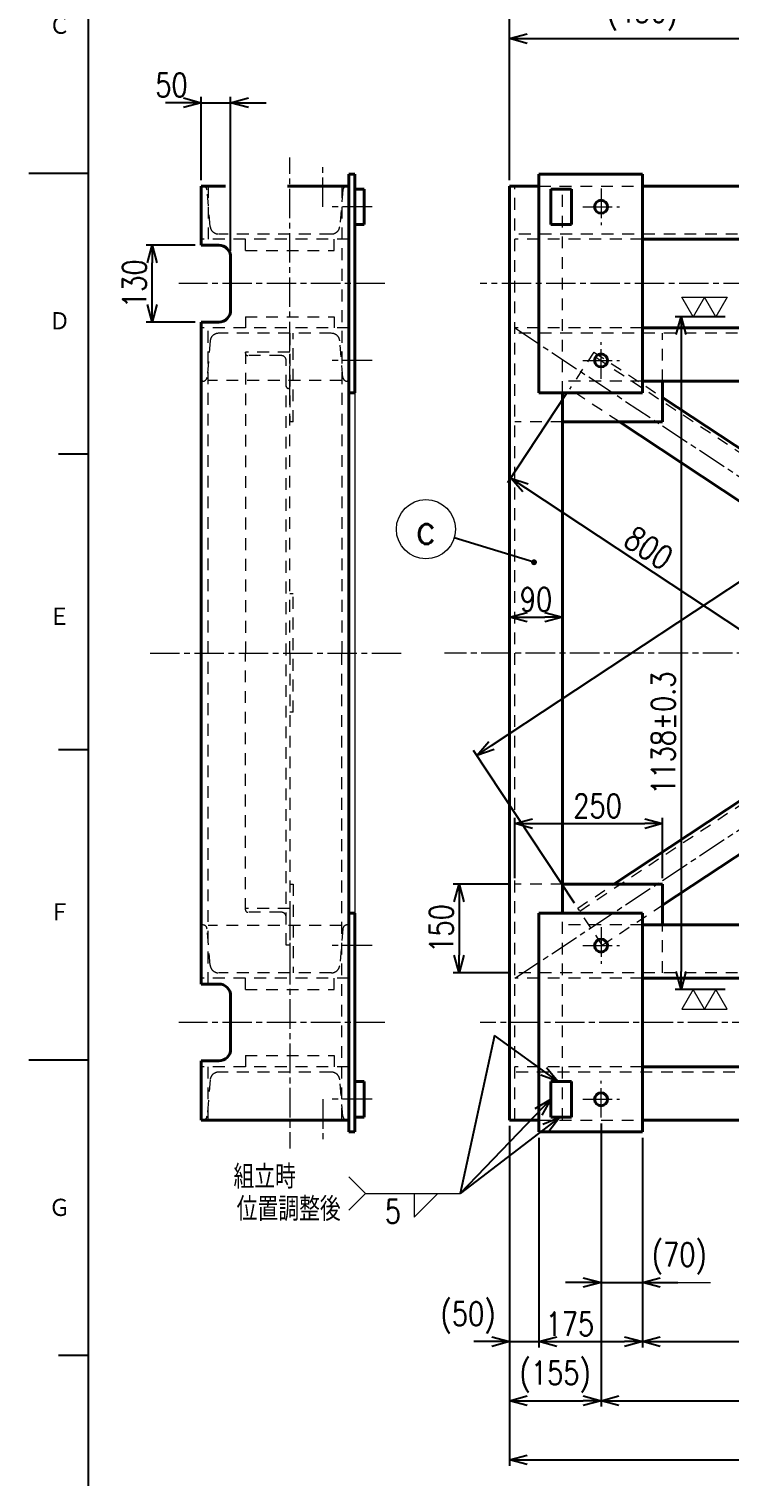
# Model space of a CAD drawing. Header units: millimetres. Extents: x 0 to 8410, y 0 to 5940.
# Drawn here: x 150 to 1335, y 2266 to 4714 of the extents above; entities that cross this region are included whole.
import ezdxf
from ezdxf.enums import TextEntityAlignment as Align

# ---------------------------------------------------------------- set-up
doc = ezdxf.new("R2010")
doc.units = ezdxf.units.MM
doc.header["$LTSCALE"] = 10
doc.linetypes.add('GEN7A', pattern=[7.5, 5, -0.75, 1, -0.75])
doc.linetypes.add('HIDDEN2', pattern=[3.5, 2, -1.5])
doc.layers.get('0').update_dxf_attribs({"lineweight": 20})
doc.layers.get('DEFPOINTS').update_dxf_attribs({"color": 253})
for name, color, linetype, lineweight in [('2', 5, 'Continuous', 40), ('3A', 6, 'HIDDEN2', 20), ('4', 3, 'Continuous', 13), ('5', 3, 'Continuous', 13), ('6', 7, 'Continuous', 50), ('7A', 4, 'GEN7A', 13), ('8', 1, 'Continuous', 13)]:
    doc.layers.add(name, color=color, linetype=linetype, lineweight=lineweight)
doc.layers.add('RAHM2', color=1, linetype='Continuous')
doc.styles.add('DIMENSION', font='romans.shx', dxfattribs={"width": 0.8, "bigfont": 'extfont2.shx'})
doc.styles.get("Standard").update_dxf_attribs({"font": 'romans.shx', "width": 0.8, "bigfont": 'extfont2.shx'})
doc.dimstyles.new('GEN-ISO$0', dxfattribs={"dimscale": 10, "dimtxt": 4, "dimasz": 3, "dimexe": 1, "dimexo": 1, "dimgap": 1, "dimtad": 3, "dimrnd": 0.01, "dimdsep": 46, "dimtxsty": 'Standard', "dimblk": 'OPEN30', "dimcen": 0, "dimclrt": 7, "dimazin": 2, "dimtp": 0.1, "dimtm": 0.1, "dimtfac": 0.6, "dimtmove": 2, "dimatfit": 3, "dimldrblk": 'OPEN30', "dimfxl": 1, "dimarcsym": 0})
doc.dimstyles.new('GEN-ISO$7', dxfattribs={"dimscale": 10, "dimtxt": 4, "dimasz": 3, "dimexe": 1, "dimexo": 1, "dimgap": 1, "dimtad": 3, "dimrnd": 0.01, "dimdsep": 46, "dimtxsty": 'Standard', "dimblk": 'OPEN30', "dimcen": 0, "dimclrt": 7, "dimazin": 2, "dimtp": 0.1, "dimtm": 0.1, "dimtfac": 0.6, "dimtmove": 2, "dimatfit": 3, "dimldrblk": 'OPEN30', "dimfxl": 1, "dimarcsym": 0})

# ---------------------------------------------------------------- blocks, each defined once
blk = doc.blocks.new('1A1ブヒン')
at = {"layer": 'RAHM2', "color": 5, "linetype": 'Continuous'}
for p, q in [((25, 579), (25, 15)), ((15, 447), (25, 447)), ((20, 399.5), (25, 399.5)), ((20, 349.5), (25, 349.5)), ((15, 297), (25, 297)), ((20, 247), (25, 247))]:
    blk.add_line(p, q, dxfattribs=at)
for s, p in [('Ｃ', (18.36, 470.24)), ('Ｄ', (18.36, 420.24)), ('Ｅ', (18.36, 370.24)), ('Ｆ', (18.36, 320.24)), ('Ｇ', (18.36, 270.24))]:
    blk.add_text(s, height=3.31, dxfattribs=at).set_placement(p)
at = {"layer": 'RAHM2', "color": 5, "linetype": 'Continuous', "width": 0.7}
for tag, p in [('HEADER3', (35, 566.01)), ('HEADER4', (54.75, 566)), ('HEADER15', (74.49, 566)), ('HEADER16', (94.43, 566))]:
    blk.add_attdef(tag, text='', height=6, dxfattribs=at).set_placement(p, align=Align.MIDDLE)
at = {"layer": 'RAHM2', "color": 7, "linetype": 'Continuous'}
blk.add_attdef('HEADER5', text='', height=2.5, dxfattribs=at).set_placement((63.69, 559.1), align=Align.BOTTOM_RIGHT)
for tag, height, width, p in [('HEADER25', 3.2, 0.63, (772.91, 86.65)), ('HEADER24', 3.5, 0.8, (818.57, 86.49)), ('HEADER23', 3.33, 0.8, (797.4, 86.46)), ('HEADER22', 3.2, 0.63, (772.91, 79.65)), ('HEADER20', 3.33, 0.8, (797.4, 79.46)), ('HEADER21', 3.5, 0.8, (818.57, 79.49)), ('HEADER19', 3.2, 0.63, (772.91, 72.65)), ('HEADER17', 3.33, 0.8, (797.4, 72.46)), ('HEADER18', 3.5, 0.8, (818.57, 72.49)), ('HEADER11', 3.2, 0.63, (772.91, 65.65)), ('HEADER9', 3.33, 0.8, (797.4, 65.46)), ('HEADER10', 3.5, 0.8, (818.57, 65.49)), ('HEADER7', 3.31, 0.8, (590.63, 48.21)), ('HEADER1', 5, 0.9, (775.12, 45.15)), ('GEN-TITLE-SCA', 4, 0.85, (677.79, 40.85)), ('HEADER2', 6, 0.9, (774.89, 36.68)), ('HEADER14', 3.31, 0.8, (590.63, 36.29))]:
    blk.add_attdef(tag, text='', height=height, dxfattribs=dict(at, width=width)).set_placement(p, align=Align.MIDDLE)
for tag, p in [('HEADER27', (648.45, 41.09)), ('HEADER26', (663.07, 41.09))]:
    blk.add_attdef(tag, text='', height=4, dxfattribs=at).set_placement(p, align=Align.MIDDLE)
at = {"layer": 'RAHM2', "color": 7, "linetype": 'Continuous', "width": 0.7}
blk.add_attdef('GEN-TITLE-DAT', text='', height=3.5, dxfattribs=at).set_placement((700.02, 39.1), align=Align.CENTER)
at = {"layer": 'RAHM2', "color": 5, "linetype": 'Continuous'}
blk.add_attdef('HEADER6', text='', height=5.8, dxfattribs=at).set_placement((623.09, 17.9), align=Align.BOTTOM_RIGHT)
at = {"layer": 'RAHM2', "color": 5, "linetype": 'Continuous', "style": 'DIMENSION', "width": 1.2}
for tag, p in [('HEADER13', (629.56, 16.75)), ('HEADER12', (663.26, 16.72)), ('GEN-TITLE-DWG', (732.79, 16.74))]:
    blk.add_attdef(tag, text='', height=7.02, dxfattribs=at).set_placement(p, align=Align.BOTTOM_LEFT)
at = {"layer": 'RAHM2', "color": 5, "linetype": 'Continuous', "style": 'DIMENSION'}
blk.add_attdef('HEADER8', text='', height=7.02, dxfattribs=at).set_placement((824.55, 16.71), align=Align.BOTTOM_RIGHT)
blk = doc.blocks.new('_Open30')
at = {"color": 0, "linetype": 'ByBlock', "lineweight": -2}
for p, q in [((-1, 0.268), (0, 0)), ((0, 0), (-1, -0.268)), ((0, 0), (-1, 0))]:
    blk.add_line(p, q, dxfattribs=at)
blk = doc.blocks.new('*D70')
at = {"layer": '5', "color": 0, "lineweight": -2, "transparency": 16777216}
for p, q in [((963, 4457.9), (963, 4707.5)), ((1413, 4515.7), (1413, 4707.5)), ((993, 4697.5), (1383, 4697.5))]:
    blk.add_line(p, q, dxfattribs=at)
at = {"layer": 'DEFPOINTS', "color": 0, "transparency": 16777216}
for p in [(1413, 4697.5), (1413, 4505.7), (963, 4447.9)]:
    blk.add_point(p, dxfattribs=at)
at = {"layer": '5', "color": 0, "lineweight": -2, "transparency": 16777216, "xscale": 30, "yscale": 30, "zscale": 30, "rotation": 180}
blk.add_blockref('_Open30', (963, 4697.5), dxfattribs=at)
at = {"layer": '5', "color": 0, "lineweight": -2, "transparency": 16777216, "xscale": 30, "yscale": 30, "zscale": 30}
blk.add_blockref('_Open30', (1413, 4697.5), dxfattribs=at)
at = {"layer": '5', "color": 7, "transparency": 16777216, "insert": (1188, 4738), "char_height": 40, "attachment_point": 5}
blk.add_mtext('(450)', dxfattribs=at)
blk = doc.blocks.new('*D71')
at = {"layer": '5', "color": 0, "lineweight": -2, "transparency": 16777216}
for p, q in [((963, 4457.9), (963, 4977.5)), ((5978, 4457.9), (5978, 4977.5)), ((993, 4967.5), (5948, 4967.5))]:
    blk.add_line(p, q, dxfattribs=at)
at = {"layer": 'DEFPOINTS', "color": 0, "transparency": 16777216}
for p in [(5978, 4967.5), (963, 4447.9), (5978, 4447.9)]:
    blk.add_point(p, dxfattribs=at)
at = {"layer": '5', "color": 0, "lineweight": -2, "transparency": 16777216, "xscale": 30, "yscale": 30, "zscale": 30, "rotation": 180}
blk.add_blockref('_Open30', (963, 4967.5), dxfattribs=at)
at = {"layer": '5', "color": 0, "lineweight": -2, "transparency": 16777216, "xscale": 30, "yscale": 30, "zscale": 30}
blk.add_blockref('_Open30', (5978, 4967.5), dxfattribs=at)
at = {"layer": '5', "color": 7, "transparency": 16777216, "insert": (3470.5, 4997.5), "char_height": 40, "attachment_point": 5}
blk.add_mtext('5015', dxfattribs=at)
blk = doc.blocks.new('*D73')
at = {"layer": '5', "color": 0, "lineweight": -2, "transparency": 16777216}
for p, q in [((963, 4457.9), (963, 5077.5)), ((6028, 3837.9), (6028, 5077.5)), ((993, 5067.5), (5998, 5067.5))]:
    blk.add_line(p, q, dxfattribs=at)
at = {"layer": 'DEFPOINTS', "color": 0, "transparency": 16777216}
for p in [(6028, 5067.5), (963, 4447.9), (6028, 3827.9)]:
    blk.add_point(p, dxfattribs=at)
at = {"layer": '5', "color": 0, "lineweight": -2, "transparency": 16777216, "xscale": 30, "yscale": 30, "zscale": 30, "rotation": 180}
blk.add_blockref('_Open30', (963, 5067.5), dxfattribs=at)
at = {"layer": '5', "color": 0, "lineweight": -2, "transparency": 16777216, "xscale": 30, "yscale": 30, "zscale": 30}
blk.add_blockref('_Open30', (6028, 5067.5), dxfattribs=at)
at = {"layer": '5', "color": 7, "transparency": 16777216, "insert": (3495.5, 5097.5), "char_height": 40, "attachment_point": 5}
blk.add_mtext('5065', dxfattribs=at)
blk = doc.blocks.new('*D77')
at = {"layer": '5', "color": 0, "lineweight": -2, "transparency": 16777216}
for p, q in [((963, 2857.9), (963, 2283)), ((2635.5, 2758.8), (2635.5, 2283)), ((993, 2293), (2605.5, 2293))]:
    blk.add_line(p, q, dxfattribs=at)
at = {"layer": 'DEFPOINTS', "color": 0, "transparency": 16777216}
for p in [(963, 2867.9), (2635.5, 2768.8), (2635.5, 2293)]:
    blk.add_point(p, dxfattribs=at)
at = {"layer": '5', "color": 0, "lineweight": -2, "transparency": 16777216, "xscale": 30, "yscale": 30, "zscale": 30, "rotation": 180}
blk.add_blockref('_Open30', (963, 2293), dxfattribs=at)
at = {"layer": '5', "color": 0, "lineweight": -2, "transparency": 16777216, "xscale": 30, "yscale": 30, "zscale": 30}
blk.add_blockref('_Open30', (2635.5, 2293), dxfattribs=at)
at = {"layer": '5', "color": 7, "transparency": 16777216, "insert": (1799.3, 2333.5), "char_height": 40, "attachment_point": 5}
blk.add_mtext('(1672.5)', dxfattribs=at)
blk = doc.blocks.new('*D83')
at = {"layer": '5', "color": 0, "lineweight": -2, "transparency": 16777216}
for p, q in [((1118, 2861.9), (1118, 2383)), ((1708, 2861.9), (1708, 2383)), ((1148, 2393), (1678, 2393))]:
    blk.add_line(p, q, dxfattribs=at)
at = {"layer": 'DEFPOINTS', "color": 0, "transparency": 16777216}
for p in [(1118, 2871.9), (1708, 2871.9), (1708, 2393)]:
    blk.add_point(p, dxfattribs=at)
at = {"layer": '5', "color": 0, "lineweight": -2, "transparency": 16777216, "xscale": 30, "yscale": 30, "zscale": 30, "rotation": 180}
blk.add_blockref('_Open30', (1118, 2393), dxfattribs=at)
at = {"layer": '5', "color": 0, "lineweight": -2, "transparency": 16777216, "xscale": 30, "yscale": 30, "zscale": 30}
blk.add_blockref('_Open30', (1708, 2393), dxfattribs=at)
at = {"layer": '5', "color": 7, "transparency": 16777216, "insert": (1413, 2423), "char_height": 40, "attachment_point": 5}
blk.add_mtext('590', dxfattribs=at)
blk = doc.blocks.new('*D101')
at = {"layer": '5', "color": 0, "lineweight": -2, "transparency": 16777216}
for p, q in [((1013, 2837.9), (1013, 2483)), ((1188, 2837.9), (1188, 2483)), ((1043, 2493), (1158, 2493))]:
    blk.add_line(p, q, dxfattribs=at)
at = {"layer": 'DEFPOINTS', "color": 0, "transparency": 16777216}
for p in [(1013, 2847.9), (1188, 2847.9), (1188, 2493)]:
    blk.add_point(p, dxfattribs=at)
at = {"layer": '5', "color": 0, "lineweight": -2, "transparency": 16777216, "xscale": 30, "yscale": 30, "zscale": 30, "rotation": 180}
blk.add_blockref('_Open30', (1013, 2493), dxfattribs=at)
at = {"layer": '5', "color": 0, "lineweight": -2, "transparency": 16777216, "xscale": 30, "yscale": 30, "zscale": 30}
blk.add_blockref('_Open30', (1188, 2493), dxfattribs=at)
at = {"layer": '5', "color": 7, "transparency": 16777216, "insert": (1065.3, 2523), "char_height": 40, "attachment_point": 5}
blk.add_mtext('175', dxfattribs=at)
blk = doc.blocks.new('*D102')
at = {"layer": '5', "color": 0, "lineweight": -2, "transparency": 16777216}
for p, q in [((1188, 2837.9), (1188, 2483)), ((1638, 2837.9), (1638, 2483)), ((1218, 2493), (1608, 2493))]:
    blk.add_line(p, q, dxfattribs=at)
at = {"layer": 'DEFPOINTS', "color": 0, "transparency": 16777216}
for p in [(1188, 2847.9), (1638, 2847.9), (1638, 2493)]:
    blk.add_point(p, dxfattribs=at)
at = {"layer": '5', "color": 0, "lineweight": -2, "transparency": 16777216, "xscale": 30, "yscale": 30, "zscale": 30, "rotation": 180}
blk.add_blockref('_Open30', (1188, 2493), dxfattribs=at)
at = {"layer": '5', "color": 0, "lineweight": -2, "transparency": 16777216, "xscale": 30, "yscale": 30, "zscale": 30}
blk.add_blockref('_Open30', (1638, 2493), dxfattribs=at)
at = {"layer": '5', "color": 7, "transparency": 16777216, "insert": (1413, 2523), "char_height": 40, "attachment_point": 5}
blk.add_mtext('450', dxfattribs=at)
blk = doc.blocks.new('*D104')
at = {"layer": '5', "color": 0, "lineweight": -2, "transparency": 16777216}
for p, q in [((963, 2857.9), (963, 2483)), ((1013, 2837.9), (1013, 2483)), ((933, 2493), (903, 2493)), ((963, 2493), (1013, 2493)), ((1043, 2493), (1073, 2493))]:
    blk.add_line(p, q, dxfattribs=at)
at = {"layer": 'DEFPOINTS', "color": 0, "transparency": 16777216}
for p in [(963, 2867.9), (1013, 2847.9), (1013, 2493)]:
    blk.add_point(p, dxfattribs=at)
at = {"layer": '5', "color": 0, "lineweight": -2, "transparency": 16777216, "xscale": 30, "yscale": 30, "zscale": 30}
blk.add_blockref('_Open30', (963, 2493), dxfattribs=at)
at = {"layer": '5', "color": 0, "lineweight": -2, "transparency": 16777216, "xscale": 30, "yscale": 30, "zscale": 30, "rotation": 180}
blk.add_blockref('_Open30', (1013, 2493), dxfattribs=at)
at = {"layer": '5', "color": 7, "transparency": 16777216, "insert": (893, 2533.5), "char_height": 40, "attachment_point": 5}
blk.add_mtext('(50)', dxfattribs=at)
blk = doc.blocks.new('*D107')
at = {"layer": '5', "color": 0, "lineweight": -2, "transparency": 16777216}
for p, q in [((1118, 2861.9), (1118, 2583)), ((1188, 2837.9), (1188, 2583)), ((1088, 2593), (1058, 2593)), ((1118, 2593), (1188, 2593)), ((1218, 2593), (1248, 2593))]:
    blk.add_line(p, q, dxfattribs=at)
at = {"layer": 'DEFPOINTS', "color": 0, "transparency": 16777216}
for p in [(1118, 2871.9), (1188, 2847.9), (1188, 2593)]:
    blk.add_point(p, dxfattribs=at)
at = {"layer": '5', "color": 0, "lineweight": -2, "transparency": 16777216, "xscale": 30, "yscale": 30, "zscale": 30}
blk.add_blockref('_Open30', (1118, 2593), dxfattribs=at)
at = {"layer": '5', "color": 0, "lineweight": -2, "transparency": 16777216, "xscale": 30, "yscale": 30, "zscale": 30, "rotation": 180}
blk.add_blockref('_Open30', (1188, 2593), dxfattribs=at)
at = {"layer": '5', "color": 7, "transparency": 16777216, "insert": (1250.5, 2633.5), "char_height": 40, "attachment_point": 5}
blk.add_mtext('(70)', dxfattribs=at)
blk = doc.blocks.new('*D127')
at = {"layer": '5', "color": 0, "lineweight": -2, "transparency": 16777216}
for p, q in [((1059.2, 4096.3), (959.7, 3945.8)), ((990.3, 3937.6), (1607.5, 3529.4)), ((1726.5, 3655.1), (1627, 3504.5))]:
    blk.add_line(p, q, dxfattribs=at)
at = {"layer": 'DEFPOINTS', "color": 0, "transparency": 16777216}
for p in [(1064.8, 4104.7), (1732.1, 3663.4), (1632.5, 3512.9)]:
    blk.add_point(p, dxfattribs=at)
at = {"layer": '5', "color": 0, "lineweight": -2, "transparency": 16777216, "xscale": 30, "yscale": 30, "zscale": 30}
for p, rotation in [((965.2, 3954.1), 146.5250745053463), ((1632.5, 3512.9), 326.5250745053463)]:
    blk.add_blockref('_Open30', p, dxfattribs=dict(at, rotation=rotation))
at = {"layer": '5', "color": 7, "transparency": 16777216, "insert": (1198.7, 3835.7), "char_height": 40, "attachment_point": 5, "rotation": 326.5251}
blk.add_mtext('800', dxfattribs=at)
blk = doc.blocks.new('*D128')
at = {"layer": '5', "color": 0, "lineweight": -2, "transparency": 16777216}
for p, q in [((2532.9, 4200), (2362, 4458.4)), ((932.9, 3501.3), (2342.5, 4433.5)), ((1073.2, 3234.7), (902.3, 3493.1))]:
    blk.add_line(p, q, dxfattribs=at)
at = {"layer": 'DEFPOINTS', "color": 0, "transparency": 16777216}
for p in [(2367.6, 4450), (2538.4, 4191.6), (1078.7, 3226.4)]:
    blk.add_point(p, dxfattribs=at)
at = {"layer": '5', "color": 0, "lineweight": -2, "transparency": 16777216, "xscale": 30, "yscale": 30, "zscale": 30}
for p, rotation in [((2367.6, 4450), 33.47492549465372), ((907.8, 3484.8), 213.4749254946537)]:
    blk.add_blockref('_Open30', p, dxfattribs=dict(at, rotation=rotation))
at = {"layer": '5', "color": 7, "transparency": 16777216, "insert": (1621.1, 3992.4), "char_height": 40, "attachment_point": 5, "rotation": 33.4749}
blk.add_mtext('1750', dxfattribs=at)
blk = doc.blocks.new('*D143')
at = {"layer": '5', "color": 0, "lineweight": -2, "transparency": 16777216}
for p, q in [((972, 3276.9), (972, 3379.4)), ((1222, 3276.9), (1222, 3379.4)), ((1002, 3369.4), (1192, 3369.4))]:
    blk.add_line(p, q, dxfattribs=at)
at = {"layer": 'DEFPOINTS', "color": 0, "transparency": 16777216}
for p in [(1222, 3369.4), (972, 3266.9), (1222, 3266.9)]:
    blk.add_point(p, dxfattribs=at)
at = {"layer": '5', "color": 0, "lineweight": -2, "transparency": 16777216, "xscale": 30, "yscale": 30, "zscale": 30, "rotation": 180}
blk.add_blockref('_Open30', (972, 3369.4), dxfattribs=at)
at = {"layer": '5', "color": 0, "lineweight": -2, "transparency": 16777216, "xscale": 30, "yscale": 30, "zscale": 30}
blk.add_blockref('_Open30', (1222, 3369.4), dxfattribs=at)
at = {"layer": '5', "color": 7, "transparency": 16777216, "insert": (1112.1, 3399.4), "char_height": 40, "attachment_point": 5}
blk.add_mtext('250', dxfattribs=at)
blk = doc.blocks.new('GENBALLOON1')
blk.add_circle((0, 0), 5)
at = {"flags": 1}
blk.add_attdef('GEN_PARENT', text='', height=2.5, dxfattribs=at).set_placement((0, 0), align=Align.MIDDLE)
blk.add_attdef('REF_NO', text='', height=3.5).set_placement((0, 0), align=Align.MIDDLE)
at = {"color": 7, "flags": 1}
for tag, p in [('5GENINF', (6.43, 0.96)), ('6GENINF', (6.43, 0.63)), ('7GENINF', (6.43, 0.3)), ('8GENINF', (6.43, -0.04)), ('9GENINF', (6.43, -0.37)), ('3GENINF', (6.43, -2.34)), ('10GENINF', (6.43, -0.7)), ('11GENINF', (6.43, -1)), ('12GENINF', (6.43, -1.34)), ('13GENINF', (6.43, -1.67)), ('14GENINF', (6.43, -2)), ('4GENINF', (6.43, -2.67)), ('20GENINF', (6.43, -4.7)), ('21GENINF', (6.43, -5.04)), ('15GENINF', (6.43, -3)), ('16GENINF', (6.43, -3.34)), ('17GENINF', (6.43, -3.7)), ('18GENINF', (6.43, -4.04)), ('19GENINF', (6.43, -4.37)), ('22GENINF', (6.43, -5.37))]:
    blk.add_attdef(tag, p, '', height=0.2, dxfattribs=at)
blk = doc.blocks.new('*D188')
at = {"layer": '5', "color": 0, "lineweight": -2, "transparency": 16777216}
for p, q in [((962, 3266.9), (867.8, 3266.9)), ((877.8, 3236.9), (877.8, 3146.9)), ((962, 3116.9), (867.8, 3116.9))]:
    blk.add_line(p, q, dxfattribs=at)
at = {"layer": 'DEFPOINTS', "color": 0, "transparency": 16777216}
for p in [(972, 3266.9), (877.8, 3116.9), (972, 3116.9)]:
    blk.add_point(p, dxfattribs=at)
at = {"layer": '5', "color": 0, "lineweight": -2, "transparency": 16777216, "xscale": 30, "yscale": 30, "zscale": 30}
for p, rotation in [((877.8, 3266.9), 90), ((877.8, 3116.9), 270)]:
    blk.add_blockref('_Open30', p, dxfattribs=dict(at, rotation=rotation))
at = {"layer": '5', "color": 7, "transparency": 16777216, "insert": (847.8, 3191.9), "char_height": 40, "attachment_point": 5, "rotation": 90}
blk.add_mtext('150', dxfattribs=at)
blk = doc.blocks.new('*D189')
at = {"layer": '5', "color": 0, "lineweight": -2, "transparency": 16777216}
for p, q in [((1328, 4226.9), (1243.4, 4226.9)), ((1253.4, 4196.9), (1253.4, 3118.9)), ((1328, 3088.9), (1243.4, 3088.9))]:
    blk.add_line(p, q, dxfattribs=at)
at = {"layer": 'DEFPOINTS', "color": 0, "transparency": 16777216}
for p in [(1338, 4226.9), (1253.4, 3088.9), (1338, 3088.9)]:
    blk.add_point(p, dxfattribs=at)
at = {"layer": '5', "color": 0, "lineweight": -2, "transparency": 16777216, "xscale": 30, "yscale": 30, "zscale": 30}
for p, rotation in [((1253.4, 4226.9), 90), ((1253.4, 3088.9), 270)]:
    blk.add_blockref('_Open30', p, dxfattribs=dict(at, rotation=rotation))
at = {"layer": '5', "color": 7, "transparency": 16777216, "insert": (1223.4, 3522.4), "char_height": 40, "attachment_point": 5, "rotation": 90}
blk.add_mtext('1138±0.3', dxfattribs=at)
blk = doc.blocks.new('SIAGE1')
at = {"layer": '8', "ltscale": 10}
blk.add_lwpolyline([(0, 0), (-1.92, 3.33), (1.92, 3.33), (0, 0)], dxfattribs=at)
blk = doc.blocks.new('*D42')
at = {"layer": '5', "color": 0, "lineweight": -2, "transparency": 16777216}
for p, q in [((963, 2857.9), (963, 2383)), ((1118, 2861.9), (1118, 2383)), ((993, 2393), (1088, 2393))]:
    blk.add_line(p, q, dxfattribs=at)
at = {"layer": 'DEFPOINTS', "color": 0, "transparency": 16777216}
for p in [(963, 2867.9), (1118, 2871.9), (1118, 2393)]:
    blk.add_point(p, dxfattribs=at)
at = {"layer": '5', "color": 0, "lineweight": -2, "transparency": 16777216, "xscale": 30, "yscale": 30, "zscale": 30, "rotation": 180}
blk.add_blockref('_Open30', (963, 2393), dxfattribs=at)
at = {"layer": '5', "color": 0, "lineweight": -2, "transparency": 16777216, "xscale": 30, "yscale": 30, "zscale": 30}
blk.add_blockref('_Open30', (1118, 2393), dxfattribs=at)
at = {"layer": '5', "color": 7, "transparency": 16777216, "insert": (1040.5, 2433.5), "char_height": 40, "attachment_point": 5}
blk.add_mtext('(155)', dxfattribs=at)
blk = doc.blocks.new('*D43')
at = {"layer": '5', "color": 0, "lineweight": -2, "transparency": 16777216}
blk.add_line((993, 3718.6), (1023, 3718.6), dxfattribs=at)
at = {"layer": 'DEFPOINTS', "color": 0, "transparency": 16777216}
for p in [(1053, 3718.6), (963, 3657.9), (1053, 3657.9)]:
    blk.add_point(p, dxfattribs=at)
at = {"layer": '5', "color": 0, "lineweight": -2, "transparency": 16777216, "xscale": 30, "yscale": 30, "zscale": 30, "rotation": 180}
blk.add_blockref('_Open30', (963, 3718.6), dxfattribs=at)
at = {"layer": '5', "color": 0, "lineweight": -2, "transparency": 16777216, "xscale": 30, "yscale": 30, "zscale": 30}
blk.add_blockref('_Open30', (1053, 3718.6), dxfattribs=at)
at = {"layer": '5', "color": 7, "transparency": 16777216, "insert": (1008, 3748.6), "char_height": 40, "attachment_point": 5}
blk.add_mtext('90', dxfattribs=at)
blk = doc.blocks.new('*D190')
at = {"layer": '5', "color": 0, "lineweight": -2, "transparency": 16777216}
for p, q in [((431.3, 4347.9), (348.5, 4347.9)), ((358.5, 4247.9), (358.5, 4317.9)), ((431.3, 4217.9), (348.5, 4217.9))]:
    blk.add_line(p, q, dxfattribs=at)
at = {"layer": 'DEFPOINTS', "color": 0, "transparency": 16777216}
for p in [(358.5, 4347.9), (441.3, 4347.9), (441.3, 4217.9)]:
    blk.add_point(p, dxfattribs=at)
at = {"layer": '5', "color": 0, "lineweight": -2, "transparency": 16777216, "xscale": 30, "yscale": 30, "zscale": 30}
for p, rotation in [((358.5, 4347.9), 90), ((358.5, 4217.9), 270)]:
    blk.add_blockref('_Open30', p, dxfattribs=dict(at, rotation=rotation))
at = {"layer": '5', "color": 7, "transparency": 16777216, "insert": (328.5, 4282.9), "char_height": 40, "attachment_point": 5, "rotation": 90}
blk.add_mtext('130', dxfattribs=at)
blk = doc.blocks.new('*D191')
at = {"layer": '5', "color": 0, "lineweight": -2, "transparency": 16777216}
for p, q in [((411.3, 4589), (381.3, 4589)), ((441.3, 4457.9), (441.3, 4599)), ((441.3, 4589), (491.3, 4589)), ((491.3, 4337.9), (491.3, 4599)), ((521.3, 4589), (551.3, 4589))]:
    blk.add_line(p, q, dxfattribs=at)
at = {"layer": 'DEFPOINTS', "color": 0, "transparency": 16777216}
for p in [(491.3, 4589), (441.3, 4447.9), (491.3, 4327.9)]:
    blk.add_point(p, dxfattribs=at)
at = {"layer": '5', "color": 0, "lineweight": -2, "transparency": 16777216, "xscale": 30, "yscale": 30, "zscale": 30}
blk.add_blockref('_Open30', (441.3, 4589), dxfattribs=at)
at = {"layer": '5', "color": 0, "lineweight": -2, "transparency": 16777216, "xscale": 30, "yscale": 30, "zscale": 30, "rotation": 180}
blk.add_blockref('_Open30', (491.3, 4589), dxfattribs=at)
at = {"layer": '5', "color": 7, "transparency": 16777216, "insert": (391.3, 4619), "char_height": 40, "attachment_point": 5}
blk.add_mtext('50', dxfattribs=at)

msp = doc.modelspace()

# ---------------------------------------------------------------- linework, layer by layer
at = {"layer": '2'}
for p, q in [((701.3062, 4467.9217), (691.3062, 4467.9217)), ((691.3062, 4467.9217), (691.3062, 4097.9217)), ((701.3062, 4097.9217), (701.3062, 4467.9217)), ((1013.0324, 4467.9217), (1013.0324, 4097.9217)), ((1013.0324, 4467.9217), (1188.0324, 4467.9217)), ((1188.0324, 4467.9217), (1188.0324, 4097.9217)), ((441.3062, 4447.9217), (482.7401, 4447.9217)), ((441.3062, 4347.9217), (441.3062, 4447.9217)), ((587.3322, 4447.9217), (691.3062, 4447.9217)), ((691.3062, 4447.9217), (691.3062, 3217.9217)), ((701.3062, 4442.9217), (717.3062, 4442.9217)), ((717.3062, 4442.9217), (717.3062, 4382.9217)), ((963.0324, 2867.9217), (963.0324, 4447.9217)), ((1013.0324, 4447.9217), (963.0324, 4447.9217)), ((1033.0324, 4442.9217), (1068.0324, 4442.9217)), ((1033.0324, 4442.9217), (1033.0324, 4382.9217)), ((1068.0324, 4442.9217), (1068.0324, 4382.9217)), ((1638.0324, 4447.9217), (1188.0324, 4447.9217)), ((717.3062, 4382.9217), (701.3062, 4382.9217)), ((1033.0324, 4382.9217), (1068.0324, 4382.9217)), ((441.3062, 4347.9217), (471.3062, 4347.9217)), ((1638.0324, 4357.9217), (1188.0324, 4357.9217)), ((491.3062, 4327.9217), (491.3062, 4237.9217)), ((441.3062, 4217.9217), (471.3062, 4217.9217)), ((441.3062, 4217.9217), (441.3062, 3097.9217)), ((1638.0324, 4207.9217), (1188.0324, 4207.9217)), ((1638.0324, 4117.9217), (1188.0324, 4117.9217)), ((1222.0324, 4048.9217), (1222.0324, 4117.9217)), ((691.3062, 4097.9217), (701.3062, 4097.9217)), ((1013.0324, 4097.9217), (1188.0324, 4097.9217)), ((1053.0324, 3217.9217), (1053.0324, 4097.9217)), ((1725.0751, 3757.9217), (1222.0324, 4090.5619)), ((1222.0324, 4048.9217), (1053.0324, 4048.9217)), ((1653.7824, 3715.1501), (1149.0288, 4048.9217)), ((1139.9638, 3266.9217), (1653.7824, 3606.6875)), ((1222.0324, 3231.2757), (1716.0101, 3557.9217)), ((1222.0324, 3266.9217), (1053.0324, 3266.9217)), ((1222.0324, 3197.9217), (1222.0324, 3266.9217)), ((691.3062, 2847.9217), (691.3062, 3217.9217)), ((691.3062, 3217.9217), (701.3062, 3217.9217)), ((701.3062, 3217.9217), (701.3062, 2847.9217)), ((1013.0324, 2847.9217), (1013.0324, 3217.9217)), ((1013.0324, 3217.9217), (1188.0324, 3217.9217)), ((1188.0324, 2847.9217), (1188.0324, 3217.9217)), ((1638.0324, 3197.9217), (1188.0324, 3197.9217)), ((441.3062, 3097.9217), (471.3062, 3097.9217)), ((1638.0324, 3107.9217), (1188.0324, 3107.9217)), ((491.3062, 2987.9217), (491.3062, 3077.9217)), ((441.3062, 2967.9217), (471.3062, 2967.9217)), ((441.3062, 2967.9217), (441.3062, 2867.9217)), ((1638.0324, 2957.9217), (1188.0324, 2957.9217)), ((717.3062, 2932.9217), (701.3062, 2932.9217)), ((717.3062, 2872.9217), (717.3062, 2932.9217)), ((1033.0324, 2932.9217), (1068.0324, 2932.9217)), ((1033.0324, 2872.9217), (1033.0324, 2932.9217)), ((1068.0324, 2872.9217), (1068.0324, 2932.9217)), ((441.3062, 2867.9217), (691.3062, 2867.9217)), ((681.3062, 2867.9217), (451.3062, 2867.9217)), ((453.3062, 2867.9217), (679.3062, 2867.9217)), ((701.3062, 2872.9217), (717.3062, 2872.9217)), ((1013.0324, 2867.9217), (963.0324, 2867.9217)), ((1033.0324, 2872.9217), (1068.0324, 2872.9217)), ((1638.0324, 2867.9217), (1188.0324, 2867.9217)), ((701.3062, 2847.9217), (691.3062, 2847.9217)), ((1013.0324, 2847.9217), (1188.0324, 2847.9217))]:
    msp.add_line(p, q, dxfattribs=at)
for centre in [(1118.0324, 4412.9217), (1118.0324, 4152.9217), (1118.0324, 3162.9217), (1118.0324, 2902.9217)]:
    msp.add_circle(centre, 11, dxfattribs=at)
for centre, start, end in [((471.3062, 4327.9217), 0, 90), ((471.3062, 4237.9217), 270, 0), ((471.3062, 3077.9217), 0, 90), ((471.3062, 2987.9217), 270, 0)]:
    msp.add_arc(centre, 20, start, end, dxfattribs=at)
at = {"layer": '3A'}
for p, q in [((444.3462, 4447.9217), (441.3062, 4447.9217)), ((456.7262, 4379.7017), (451.3162, 4441.5317)), ((453.3062, 4447.9217), (453.3062, 4347.9217)), ((681.2862, 4441.5317), (675.8762, 4379.7017)), ((679.3062, 4447.9217), (679.3062, 3657.9217)), ((691.3062, 4447.9217), (688.2662, 4447.9217)), ((691.3062, 4447.9217), (691.3062, 4357.9217)), ((972.0324, 2867.9217), (972.0324, 4447.9217)), ((1013.0324, 4447.9217), (1188.0324, 4447.9217)), ((1053.0324, 4097.9217), (1053.0324, 4447.9217)), ((661.9362, 4366.9217), (470.6762, 4366.9217)), ((5969.0324, 4366.9217), (972.0324, 4366.9217)), ((691.3062, 4357.9217), (441.3062, 4357.9217)), ((516.3062, 4338.9217), (516.3062, 4357.9217)), ((516.3062, 4338.9217), (666.3062, 4338.9217)), ((666.3062, 4338.9217), (666.3062, 4357.9217)), ((1188.0324, 4357.9217), (972.0324, 4357.9217)), ((453.3062, 3097.9217), (453.3062, 4217.9217)), ((516.3062, 4226.9217), (666.3062, 4226.9217)), ((516.3062, 4226.9217), (516.3062, 4207.9217)), ((666.3062, 4226.9217), (666.3062, 4207.9217)), ((691.3062, 4207.9217), (441.3062, 4207.9217)), ((661.9362, 4198.9217), (470.6762, 4198.9217)), ((591.3062, 4198.9217), (591.3062, 4048.9217)), ((597.3062, 4048.9217), (597.3062, 4198.9217)), ((691.3062, 4117.9217), (691.3062, 4207.9217)), ((1188.0324, 4207.9217), (972.0324, 4207.9217)), ((5969.0324, 4198.9217), (972.0324, 4198.9217)), ((1222.0324, 4117.9217), (1222.0324, 4198.9217)), ((456.7262, 4186.1417), (451.3162, 4124.3117)), ((516.3062, 4167.2107), (516.3062, 3657.9217)), ((591.3062, 4167.2107), (516.3062, 4167.2107)), ((516.3062, 4165.2107), (516.3062, 4167.2107)), ((591.3062, 3657.9217), (591.3062, 4163.4641)), ((681.2862, 4124.3117), (675.8762, 4186.1417)), ((1106.1185, 4167.2107), (1064.7506, 4104.6511)), ((1081.9847, 3221.3895), (2541.7075, 4186.6405)), ((1770.1109, 3720.9483), (1102.8091, 4162.2059)), ((1106.1185, 4167.2107), (1222.0324, 4090.5619)), ((576.8062, 4161.2107), (520.3062, 4161.2107)), ((585.3062, 3163.8347), (585.3062, 4152.7107)), ((444.3462, 4117.9217), (441.3062, 4117.9217)), ((679.3062, 4118.9217), (453.3062, 4118.9217)), ((691.3062, 4117.9217), (688.2662, 4117.9217)), ((1188.0324, 4117.9217), (1053.0324, 4117.9217)), ((591.3062, 4105.5323), (589.3062, 4105.5323)), ((1149.0288, 4048.9217), (1064.7506, 4104.6511)), ((597.3062, 4048.9217), (591.3062, 4048.9217)), ((1053.0324, 4048.9217), (972.0324, 4048.9217)), ((597.3062, 3757.9217), (591.3062, 3757.9217)), ((597.3062, 3557.9217), (597.3062, 3757.9217)), ((516.3062, 3223.5131), (516.3062, 3657.9217)), ((591.3062, 3657.9217), (591.3062, 3116.9217)), ((679.3062, 2867.9217), (679.3062, 3657.9217)), ((597.3062, 3557.9217), (591.3062, 3557.9217)), ((591.3062, 3266.9217), (597.3062, 3266.9217)), ((597.3062, 3266.9217), (597.3062, 3116.9217)), ((1053.0324, 3266.9217), (972.0324, 3266.9217)), ((1078.6753, 3226.3943), (1139.9638, 3266.9217)), ((591.3062, 3225.5131), (516.3062, 3225.5131)), ((516.3062, 3223.5131), (516.3062, 3225.5131)), ((576.8062, 3219.5131), (520.3062, 3219.5131)), ((1053.0324, 2867.9217), (1053.0324, 3217.9217)), ((1120.0432, 3163.8347), (1078.6753, 3226.3943)), ((1120.0432, 3163.8347), (1222.0324, 3231.2757)), ((441.3062, 3197.9217), (441.3062, 3107.9217)), ((444.3462, 3197.9217), (441.3062, 3197.9217)), ((456.7262, 3129.7017), (451.3162, 3191.5317)), ((679.3062, 3196.9217), (453.3062, 3196.9217)), ((681.2862, 3191.5317), (675.8762, 3129.7017)), ((691.3062, 3197.9217), (688.2662, 3197.9217)), ((691.3062, 3197.9217), (691.3062, 3107.9217)), ((1188.0324, 3197.9217), (1053.0324, 3197.9217)), ((1222.0324, 3116.9217), (1222.0324, 3197.9217)), ((591.3062, 3163.8347), (585.3062, 3163.8347)), ((661.9362, 3116.9217), (470.6762, 3116.9217)), ((5969.0324, 3116.9217), (972.0324, 3116.9217)), ((691.3062, 3107.9217), (441.3062, 3107.9217)), ((516.3062, 3088.9217), (516.3062, 3107.9217)), ((516.3062, 3088.9217), (666.3062, 3088.9217)), ((666.3062, 3088.9217), (666.3062, 3107.9217)), ((1188.0324, 3107.9217), (972.0324, 3107.9217)), ((453.3062, 2867.9217), (453.3062, 2967.9217)), ((516.3062, 2976.9217), (666.3062, 2976.9217)), ((516.3062, 2976.9217), (516.3062, 2957.9217)), ((666.3062, 2976.9217), (666.3062, 2957.9217)), ((691.3062, 2957.9217), (441.3062, 2957.9217)), ((661.9362, 2948.9217), (470.6762, 2948.9217)), ((691.3062, 2867.9217), (691.3062, 2957.9217)), ((1188.0324, 2957.9217), (972.0324, 2957.9217)), ((2464.6237, 2948.9217), (972.0324, 2948.9217)), ((456.7262, 2936.1417), (451.3162, 2874.3117)), ((681.2862, 2874.3117), (675.8762, 2936.1417)), ((444.3462, 2867.9217), (441.3062, 2867.9217)), ((691.3062, 2867.9217), (688.2662, 2867.9217)), ((1013.0324, 2867.9217), (1188.0324, 2867.9217))]:
    msp.add_line(p, q, dxfattribs=at)
for centre, radius, start, end in [((444.3462, 4440.9217), 7, 5, 90), ((688.2662, 4440.9217), 7, 90, 175), ((470.6762, 4380.9217), 14, 185, 270), ((661.9362, 4380.9217), 14, 270, 355), ((470.6762, 4184.9217), 14, 90, 175), ((661.9362, 4184.9217), 14, 5, 90), ((520.3062, 4165.2107), 4, 180, 269.999982), ((576.8062, 4152.7107), 8.5, 0.00002, 90.00005), ((444.3462, 4124.9217), 7, 270, 355), ((688.2662, 4124.9217), 7, 185, 270), ((589.3062, 4109.5323), 4, 180, 269.999982), ((520.3062, 3223.5131), 4, 180, 269.999982), ((576.8062, 3211.0131), 8.5, 0.00002, 90.00005), ((444.3462, 3190.9217), 7, 5, 90), ((688.2662, 3190.9217), 7, 90, 175), ((470.6762, 3130.9217), 14, 185, 270), ((661.9362, 3130.9217), 14, 270, 355), ((470.6762, 2934.9217), 14, 90, 175), ((661.9362, 2934.9217), 14, 5, 90), ((444.3462, 2874.9217), 7, 270, 355), ((688.2662, 2874.9217), 7, 185, 270)]:
    msp.add_arc(centre, radius, start, end, dxfattribs=at)
at = {"layer": '4'}
for q in [(691.1726, 2771.8383), (691.1726, 2715.2698), (879.4569, 2743.5541)]:
    msp.add_line((719.4569, 2743.5541), q, dxfattribs=at)
at = {"layer": '5'}
for p, q in [((701.3062, 4097.9217), (701.3062, 3217.9217)), ((1188.0324, 2592.9759), (1303.3377, 2592.9759))]:
    msp.add_line(p, q, dxfattribs=at)
at = {"layer": '7A'}
for p, q in [((591.3062, 4093.5683), (591.3062, 4496.075)), ((647.3062, 4412.7361), (647.3062, 4481.2691)), ((1118.0324, 4443.9217), (1118.0324, 4381.9217)), ((730.6462, 4412.9217), (662.5662, 4412.9217)), ((1087.0324, 4412.9217), (1149.0324, 4412.9217)), ((752.2706, 4282.9217), (403.5304, 4282.9217)), ((6025.0623, 4282.9217), (913.3786, 4282.9217)), ((972.0324, 3107.9217), (2635.5324, 4207.9217)), ((972.0324, 4207.9217), (2635.5324, 3107.9217)), ((1118.0324, 4121.9217), (1118.0324, 4183.9217)), ((730.6462, 4152.9217), (662.5662, 4152.9217)), ((1087.0324, 4152.9217), (1149.0324, 4152.9217)), ((354.97, 3657.9217), (781.8855, 3657.9217)), ((6140.3626, 3657.9217), (853.1091, 3657.9217)), ((591.3062, 3222.275), (591.3062, 2819.7683)), ((1118.0324, 3193.9217), (1118.0324, 3131.9217)), ((730.6462, 3162.9217), (662.5662, 3162.9217)), ((1087.0324, 3162.9217), (1149.0324, 3162.9217)), ((752.2706, 3032.9217), (403.5304, 3032.9217)), ((4990.155, 3032.9217), (913.3786, 3032.9217)), ((1118.0324, 2871.9217), (1118.0324, 2933.9217)), ((647.3062, 2903.1072), (647.3062, 2834.5743)), ((730.6462, 2902.9217), (662.5662, 2902.9217)), ((1087.0324, 2902.9217), (1149.0324, 2902.9217))]:
    msp.add_line(p, q, dxfattribs=at)
at = {"layer": '8'}
for p, q in [((841.9569, 2743.5541), (801.9569, 2703.5541)), ((801.9569, 2743.5541), (801.9569, 2703.5541)), ((801.9569, 2743.5541), (841.9569, 2743.5541))]:
    msp.add_line(p, q, dxfattribs=at)

# ---------------------------------------------------------------- block references
at = {"layer": '2', "xscale": 10, "yscale": 10, "zscale": 10}
msp.add_blockref('1A1ブヒン', (0, 0), dxfattribs=at)
at = {"layer": '5'}
ref = msp.add_blockref('GENBALLOON1', (821.7661, 3867.4861), dxfattribs=dict(at, xscale=10, yscale=10, zscale=10))
ref.add_attrib('REF_NO', 'c', dxfattribs={"color": 7, "height": 50, "width": 0.9}).set_placement((821.7661, 3867.4861), align=Align.MIDDLE_CENTER)
at = {"layer": '8', "xscale": 10, "yscale": 10, "zscale": 10}
for p in [(1273.7116, 4226.9217), (1312.1116, 4226.9217)]:
    msp.add_blockref('SIAGE1', p, dxfattribs=at)
at = {"layer": '8', "xscale": -10, "yscale": 10, "zscale": 10, "rotation": 180}
for p in [(1273.7116, 3088.9217), (1312.1116, 3088.9217)]:
    msp.add_blockref('SIAGE1', p, dxfattribs=at)

# ---------------------------------------------------------------- texts
at = {"layer": '6', "ltscale": 5, "width": 0.8}
for s, p in [('組立時', (601.6631, 2751.8649)), ('位置調整後', (677.5156, 2697.2511)), ('5', (779.6598, 2693.3175))]:
    msp.add_text(s, height=40, dxfattribs=at).set_placement(p, align=Align.RIGHT)

# ---------------------------------------------------------------- dimensions: what is measured, and where the dimension line sits
at = {"layer": '5'}
for base, p1, p2, override, picture, middle in [((6028.0324, 5067.5402), (963.0324, 4447.9217), (6028.0324, 3827.9217), {"dimscale": 10, "dimtmove": 1}, '*D73', (3495.5324, 5097.5402)), ((5978.0324, 4967.5402), (963.0324, 4447.9217), (5978.0324, 4447.9217), {"dimscale": 10, "dimtmove": 1}, '*D71', (3470.5324, 4997.5402)), ((1053.0324, 3718.5799), (963.0324, 3657.9217), (1053.0324, 3657.9217), {"dimscale": 10, "dimse1": 1, "dimse2": 1, "dimtmove": 1}, '*D43', (1008.0324, 3748.5799)), ((1708.0324, 2392.9759), (1118.0324, 2871.9217), (1708.0324, 2871.9217), {"dimscale": 10, "dimtmove": 1}, '*D83', (1413.0324, 2422.9759)), ((1638.0324, 2492.9759), (1188.0324, 2847.9217), (1638.0324, 2847.9217), {"dimscale": 10, "dimtmove": 1}, '*D102', (1413.0324, 2522.9759))]:
    dim = msp.add_linear_dim(base=base, p1=p1, p2=p2, dimstyle='GEN-ISO$0', override=override, dxfattribs=at)
    dim.commit()
    dim.dimension.update_dxf_attribs({"geometry": picture, "text_midpoint": middle})
for base, p1, p2, picture, middle in [((1413.0324, 4697.5402), (963.0324, 4447.9217), (1413.0324, 4505.7456), '*D70', (1188.0324, 4738.0164)), ((1118.0324, 2392.9759), (963.0324, 2867.9217), (1118.0324, 2871.9217), '*D42', (1040.5324, 2433.4521)), ((2635.5324, 2292.9759), (963.0324, 2867.9217), (2635.5324, 2768.832), '*D77', (1799.2824, 2333.4521))]:
    dim = msp.add_linear_dim(base=base, p1=p1, p2=p2, text='(<>)', dimstyle='GEN-ISO$0', override={"dimscale": 10, "dimtmove": 1}, dxfattribs=at)
    dim.commit()
    dim.dimension.update_dxf_attribs({"geometry": picture, "text_midpoint": middle})
for base, p1, p2, picture, middle in [((491.3062, 4589.0348), (441.3062, 4447.9217), (491.3062, 4327.9217), '*D191', (391.3062, 4589.0348)), ((1222.0324, 3369.3847), (972.0324, 3266.9217), (1222.0324, 3266.9217), '*D143', (1112.0515, 3369.3847)), ((1188.0324, 2492.9759), (1013.0324, 2847.9217), (1188.0324, 2847.9217), '*D101', (1065.3173, 2492.9759))]:
    dim = msp.add_linear_dim(base=base, p1=p1, p2=p2, dimstyle='GEN-ISO$0', override={"dimscale": 10, "dimtmove": 1}, dxfattribs=at)
    dim.commit()
    dim.dimension.update_dxf_attribs({"geometry": picture, "text_midpoint": middle, "dimtype": 160})
for base, p1, p2, angle, picture, middle in [((2367.5533, 4450.0092), (1078.6753, 3226.3943), (2538.3981, 4191.6453), 33.4749255, '*D128', (1621.1448, 3992.4075)), ((358.5383, 4347.9217), (441.3062, 4217.9217), (441.3062, 4347.9217), 270, '*D190', (328.5383, 4282.9217)), ((877.8297, 3116.9217), (972.0324, 3266.9217), (972.0324, 3116.9217), 90, '*D188', (847.8297, 3191.9217))]:
    dim = msp.add_linear_dim(base=base, p1=p1, p2=p2, angle=angle, dimstyle='GEN-ISO$0', override={"dimscale": 10, "dimtmove": 1}, dxfattribs=at)
    dim.commit()
    dim.dimension.update_dxf_attribs({"geometry": picture, "text_midpoint": middle})
for base, p1, p2, angle, override, picture, middle in [((1253.4137, 3088.9217), (1338.0324, 4226.9217), (1338.0324, 3088.9217), 90, {"dimscale": 10, "dimgap": 1, "dimtol": 1, "dimlim": 0, "dimtp": 0.3, "dimtm": 0.3, "dimtfac": 1, "dimtmove": 1}, '*D189', (1253.4137, 3522.3839)), ((1632.5289, 3512.8868), (1064.7506, 4104.6511), (1732.0525, 3663.3935), 326.5250745, {"dimscale": 10, "dimtmove": 1}, '*D127', (1182.1475, 3810.7044))]:
    dim = msp.add_linear_dim(base=base, p1=p1, p2=p2, angle=angle, dimstyle='GEN-ISO$0', override=override, dxfattribs=at)
    dim.commit()
    dim.dimension.update_dxf_attribs({"geometry": picture, "text_midpoint": middle, "dimtype": 160})
for base, p1, p2, picture, middle in [((1013.0324, 2492.9759), (963.0324, 2867.9217), (1013.0324, 2847.9217), '*D104', (893.0457, 2492.9759)), ((1188.0324, 2592.9759), (1118.0324, 2871.9217), (1188.0324, 2847.9217), '*D107', (1250.4994, 2592.9759))]:
    dim = msp.add_linear_dim(base=base, p1=p1, p2=p2, text='(<>)', dimstyle='GEN-ISO$0', override={"dimscale": 10, "dimtmove": 1}, dxfattribs=at)
    dim.commit()
    dim.dimension.update_dxf_attribs({"geometry": picture, "text_midpoint": middle, "dimtype": 160})

# ---------------------------------------------------------------- leaders
for points, override in [([(1004.6056, 3811.6026), (869.5825, 3852.8714)], {"dimasz": 4, "dimtad": 0, "dimldrblk": 'DotSmall'}), ([(1045.4166, 2932.9217), (937.6336, 3010.9184), (879.4569, 2743.5541)], {"dimgap": 1, "dimtad": 0}), ([(1033.0324, 2903.4601), (879.4569, 2743.5541)], {"dimgap": 1, "dimtad": 0}), ([(1048.4067, 2872.9217), (879.4569, 2743.5541)], {"dimgap": 1, "dimtad": 0})]:
    msp.add_leader(points, dimstyle='GEN-ISO$7', override=override, dxfattribs=at)

doc.saveas('drawing.dxf')
